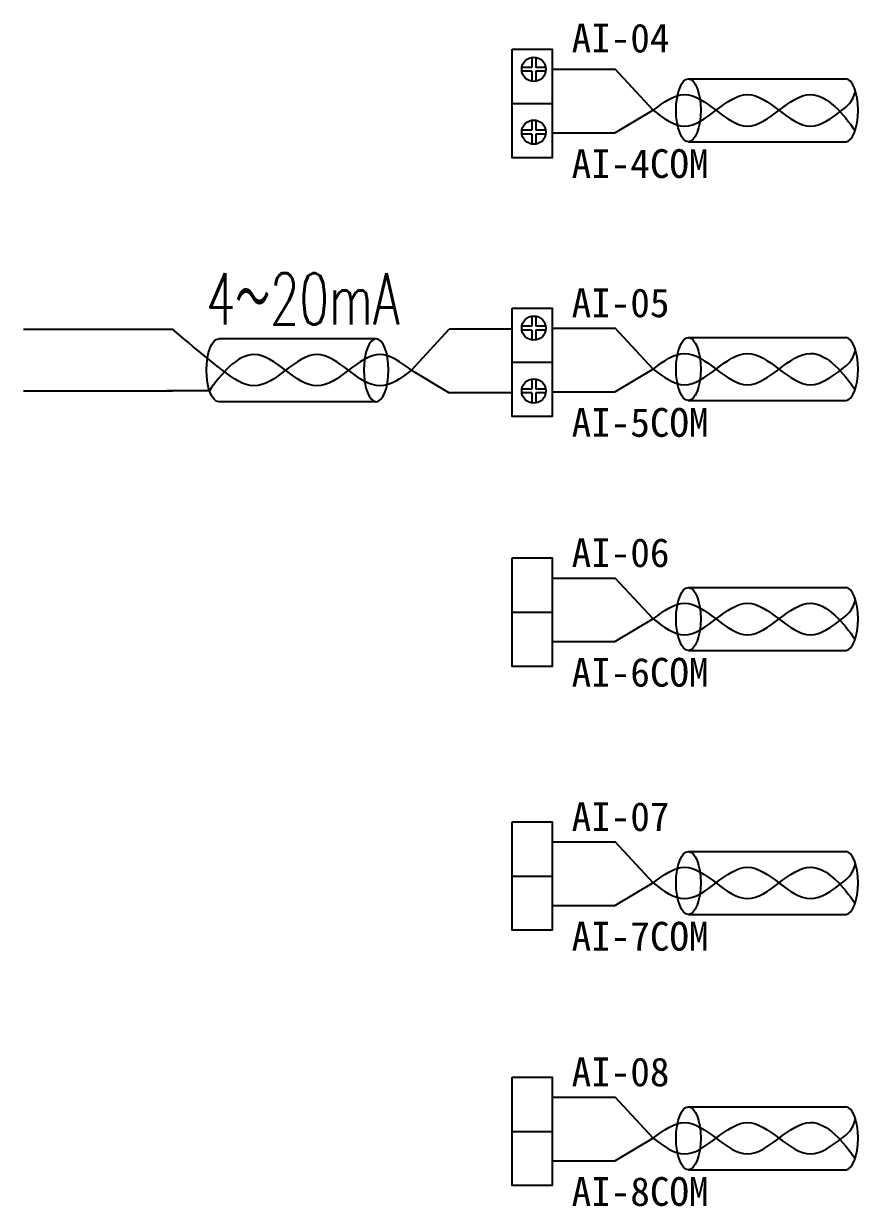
# Model space of a CAD drawing. Header units: millimetres. Extents: x 201 to 11482, y -7821 to 251.
# Drawn here: x 6470.5 to 6567, y -5641.7 to -5503.5 of the extents above; entities that cross this region are included whole.
import ezdxf

# ---------------------------------------------------------------- set-up
doc = ezdxf.new("R2010")
doc.units = ezdxf.units.MM
doc.layers.add('02', color=7, linetype='Continuous')
doc.layers.add('11', color=7, linetype='Continuous')
doc.styles.add('HZ', font='txt', dxfattribs={"width": 0.67, "bigfont": 'hztxt'})

msp = doc.modelspace()

# ---------------------------------------------------------------- linework, layer by layer
for p, q in [((6470.464, -5539.222), (6487.835, -5539.222)), ((6489.153, -5540.319), (6487.835, -5539.222)), ((6470.464, -5546.406), (6487.835, -5546.406))]:
    msp.add_line(p, q)
at = {"layer": '02'}
for p, q in [((6529.841, -5507.466), (6529.841, -5508.64)), ((6530.282, -5507.466), (6530.282, -5508.64)), ((6529.841, -5508.64), (6528.667, -5508.64)), ((6531.456, -5508.64), (6530.282, -5508.64)), ((6543.998, -5513.647), (6539.576, -5508.863)), ((6529.841, -5509.081), (6528.667, -5509.081)), ((6529.841, -5509.081), (6529.841, -5510.255)), ((6531.456, -5509.081), (6530.282, -5509.081)), ((6530.282, -5509.081), (6530.282, -5510.255)), ((6548.119, -5509.97), (6566.504, -5509.97)), ((6543.998, -5513.647), (6539.576, -5516.293)), ((6529.841, -5514.808), (6529.841, -5515.982)), ((6530.282, -5514.808), (6530.282, -5515.982)), ((6529.841, -5515.982), (6528.667, -5515.982)), ((6529.841, -5516.423), (6528.667, -5516.423)), ((6529.841, -5516.423), (6529.841, -5517.597)), ((6531.456, -5515.982), (6530.282, -5515.982)), ((6531.456, -5516.423), (6530.282, -5516.423)), ((6530.282, -5516.423), (6530.282, -5517.597)), ((6548.119, -5517.324), (6566.504, -5517.324)), ((6529.841, -5537.697), (6529.841, -5538.871)), ((6529.841, -5537.697), (6529.841, -5538.871)), ((6530.282, -5537.697), (6530.282, -5538.871)), ((6530.282, -5537.697), (6530.282, -5538.871)), ((6515.768, -5544.008), (6520.19, -5539.224)), ((6515.768, -5544.008), (6520.19, -5539.224)), ((6529.841, -5538.871), (6528.667, -5538.871)), ((6529.841, -5538.871), (6528.667, -5538.871)), ((6529.841, -5539.313), (6528.667, -5539.313)), ((6529.841, -5539.313), (6528.667, -5539.313)), ((6529.841, -5539.313), (6529.841, -5540.487)), ((6529.841, -5539.313), (6529.841, -5540.487)), ((6531.456, -5538.871), (6530.282, -5538.871)), ((6531.456, -5538.871), (6530.282, -5538.871)), ((6531.456, -5539.313), (6530.282, -5539.313)), ((6530.282, -5539.313), (6530.282, -5540.487)), ((6530.282, -5539.313), (6530.282, -5540.487)), ((6531.456, -5539.313), (6530.282, -5539.313)), ((6543.997, -5543.878), (6539.575, -5539.095)), ((6543.997, -5543.878), (6539.575, -5539.095)), ((6543.998, -5543.878), (6539.576, -5539.095)), ((6511.647, -5540.331), (6493.261, -5540.331)), ((6548.119, -5540.201), (6566.504, -5540.201)), ((6515.768, -5544.008), (6520.19, -5546.654)), ((6515.768, -5544.008), (6520.19, -5546.654)), ((6543.997, -5543.878), (6539.575, -5546.525)), ((6543.997, -5543.878), (6539.575, -5546.525)), ((6543.998, -5543.878), (6539.576, -5546.525)), ((6529.841, -5546.213), (6528.667, -5546.213)), ((6529.841, -5546.213), (6528.667, -5546.213)), ((6529.841, -5545.039), (6529.841, -5546.213)), ((6529.841, -5545.039), (6529.841, -5546.213)), ((6530.282, -5545.039), (6530.282, -5546.213)), ((6530.282, -5545.039), (6530.282, -5546.213)), ((6531.456, -5546.213), (6530.282, -5546.213)), ((6531.456, -5546.213), (6530.282, -5546.213)), ((6511.647, -5547.685), (6493.261, -5547.685)), ((6529.841, -5546.654), (6528.667, -5546.654)), ((6529.841, -5546.654), (6528.667, -5546.654)), ((6529.841, -5546.654), (6529.841, -5547.828)), ((6529.841, -5546.654), (6529.841, -5547.828)), ((6531.456, -5546.654), (6530.282, -5546.654)), ((6530.282, -5546.654), (6530.282, -5547.828)), ((6530.282, -5546.654), (6530.282, -5547.828)), ((6531.456, -5546.654), (6530.282, -5546.654)), ((6548.119, -5547.555), (6566.504, -5547.555)), ((6543.997, -5573.062), (6539.575, -5568.278)), ((6543.997, -5573.062), (6539.575, -5568.278)), ((6543.998, -5573.062), (6539.576, -5568.278)), ((6548.119, -5569.385), (6566.504, -5569.385)), ((6543.997, -5573.062), (6539.575, -5575.708)), ((6543.997, -5573.062), (6539.575, -5575.708)), ((6543.998, -5573.062), (6539.576, -5575.708)), ((6548.119, -5576.739), (6566.504, -5576.739)), ((6543.997, -5603.889), (6539.575, -5599.106)), ((6543.997, -5603.889), (6539.575, -5599.106)), ((6543.998, -5603.889), (6539.576, -5599.106)), ((6548.119, -5600.212), (6566.504, -5600.212)), ((6543.997, -5603.889), (6539.575, -5606.536)), ((6543.997, -5603.889), (6539.575, -5606.536)), ((6543.998, -5603.889), (6539.576, -5606.536)), ((6548.119, -5607.566), (6566.504, -5607.566)), ((6543.997, -5633.707), (6539.575, -5628.923)), ((6543.997, -5633.707), (6539.575, -5628.923)), ((6543.998, -5633.707), (6539.576, -5628.923)), ((6548.119, -5630.03), (6566.504, -5630.03)), ((6543.997, -5633.707), (6539.575, -5636.353)), ((6543.997, -5633.707), (6539.575, -5636.353)), ((6543.998, -5633.707), (6539.576, -5636.353)), ((6548.119, -5637.384), (6566.504, -5637.384))]:
    msp.add_line(p, q, dxfattribs=at)
at = {"layer": '02', "lineweight": -2}
for p, q in [((6532.221, -5508.863), (6539.584, -5508.863)), ((6527.545, -5512.851), (6532.221, -5512.851)), ((6532.221, -5516.293), (6539.584, -5516.293)), ((6527.545, -5539.224), (6520.182, -5539.224)), ((6532.221, -5539.095), (6539.584, -5539.095)), ((6532.221, -5539.095), (6539.583, -5539.095)), ((6527.545, -5543.083), (6532.221, -5543.083)), ((6527.545, -5543.083), (6532.221, -5543.083)), ((6527.545, -5546.654), (6520.182, -5546.654)), ((6532.221, -5546.525), (6539.584, -5546.525)), ((6532.221, -5546.525), (6539.583, -5546.525)), ((6532.221, -5568.278), (6539.584, -5568.278)), ((6532.221, -5568.278), (6539.583, -5568.278)), ((6527.545, -5572.266), (6532.221, -5572.266)), ((6527.545, -5572.266), (6532.221, -5572.266)), ((6532.221, -5575.708), (6539.584, -5575.708)), ((6532.221, -5575.708), (6539.583, -5575.708)), ((6532.221, -5599.106), (6539.584, -5599.106)), ((6532.221, -5599.106), (6539.583, -5599.106)), ((6527.545, -5603.094), (6532.221, -5603.094)), ((6527.545, -5603.094), (6532.221, -5603.094)), ((6532.221, -5606.536), (6539.584, -5606.536)), ((6532.221, -5606.536), (6539.583, -5606.536)), ((6532.221, -5628.923), (6539.584, -5628.923)), ((6532.221, -5628.923), (6539.583, -5628.923)), ((6527.545, -5632.911), (6532.221, -5632.911)), ((6527.545, -5632.911), (6532.221, -5632.911)), ((6532.221, -5636.353), (6539.584, -5636.353)), ((6532.221, -5636.353), (6539.583, -5636.353))]:
    msp.add_line(p, q, dxfattribs=at)
at = {"layer": '02', "color": 6, "lineweight": -2}
msp.add_line((6492.169, -5546.399), (6487.147, -5546.399), dxfattribs=at)
at = {"layer": '02', "lineweight": -2}
for points in [[(6527.545, -5506.523), (6532.221, -5506.523), (6532.221, -5519.185), (6527.545, -5519.185)], [(6527.545, -5536.754), (6532.221, -5536.754), (6532.221, -5549.416), (6527.545, -5549.416)], [(6527.545, -5536.754), (6532.221, -5536.754), (6532.221, -5549.416), (6527.545, -5549.416)], [(6527.545, -5565.938), (6532.221, -5565.938), (6532.221, -5578.6), (6527.545, -5578.6)], [(6527.545, -5565.938), (6532.221, -5565.938), (6532.221, -5578.6), (6527.545, -5578.6)], [(6527.545, -5596.765), (6532.221, -5596.765), (6532.221, -5609.427), (6527.545, -5609.427)], [(6527.545, -5596.765), (6532.221, -5596.765), (6532.221, -5609.427), (6527.545, -5609.427)], [(6527.545, -5626.582), (6532.221, -5626.582), (6532.221, -5639.244), (6527.545, -5639.244)], [(6527.545, -5626.582), (6532.221, -5626.582), (6532.221, -5639.244), (6527.545, -5639.244)]]:
    msp.add_lwpolyline(points, close=True, dxfattribs=at)
at = {"layer": '02'}
for centre in [(6530.061, -5508.861), (6530.061, -5516.202), (6530.061, -5539.092), (6530.061, -5539.092), (6530.061, -5546.434), (6530.061, -5546.434)]:
    msp.add_circle(centre, 1.412, dxfattribs=at)
for centre in [(6548.119, -5513.647), (6548.119, -5543.878), (6548.119, -5573.062), (6548.119, -5603.889), (6548.119, -5633.707)]:
    msp.add_ellipse(centre, major_axis=(0, 3.677), ratio=0.3908753, dxfattribs=at)
for centre in [(6566.504, -5513.647), (6566.504, -5543.878), (6566.504, -5573.062), (6566.504, -5603.889), (6566.504, -5633.707)]:
    msp.add_ellipse(centre, major_axis=(0, 3.677), ratio=0.3908753, start_param=3.1415927, end_param=6.2831853, dxfattribs=at)
at = {"layer": '02', "extrusion": (0, 0, -1)}
msp.add_ellipse((6493.261, -5544.008), major_axis=(0, 3.677), ratio=0.3908753, start_param=3.1415927, end_param=6.2831853, dxfattribs=at)
msp.add_ellipse((6511.647, -5544.008), major_axis=(0, 3.677), ratio=0.3908753, dxfattribs=at)
at = {"layer": '02'}
for points, knots in [([(6543.998, -5513.647), (6545.223, -5514.567), (6547.675, -5516.406), (6551.352, -5513.647), (6555.029, -5510.888), (6558.706, -5513.647), (6562.383, -5516.406), (6565.434, -5514.117), (6567.258, -5512.748), (6567.654, -5511.441)], [0, 0, 0, 0, 2.7954019, 5.5908038, 8.3862057, 11.1816075, 13.9770094, 16.7724113, 18.1385703, 18.1385703, 18.1385703, 18.1385703]), ([(6543.998, -5513.647), (6545.223, -5512.727), (6547.675, -5510.888), (6551.352, -5513.647), (6555.029, -5516.406), (6558.706, -5513.647), (6563.115, -5510.339), (6566.298, -5514.153), (6567.596, -5516.038)], [0, 0, 0, 0, 2.7954019, 5.5908038, 8.3862057, 11.1816075, 13.9770094, 18.4411036, 18.4411036, 18.4411036, 18.4411036]), ([(6515.768, -5544.008), (6514.543, -5544.928), (6512.091, -5546.767), (6508.414, -5544.008), (6504.737, -5541.248), (6501.06, -5544.008), (6497.383, -5546.767), (6494.332, -5544.478), (6492.507, -5543.109), (6489.153, -5540.319)], [0, 0, 0, 0, 2.7954019, 5.5908038, 8.3862057, 11.1816075, 13.9770094, 16.7724113, 18.1385703, 18.1385703, 18.1385703, 18.1385703]), ([(6515.768, -5544.008), (6514.543, -5543.088), (6512.091, -5541.248), (6508.414, -5544.008), (6504.737, -5546.767), (6501.06, -5544.008), (6496.651, -5540.699), (6493.468, -5544.514), (6492.169, -5546.399)], [0, 0, 0, 0, 2.7954019, 5.5908038, 8.3862057, 11.1816075, 13.9770094, 18.4411036, 18.4411036, 18.4411036, 18.4411036]), ([(6543.998, -5543.878), (6545.223, -5544.798), (6547.675, -5546.638), (6551.352, -5543.878), (6555.029, -5541.119), (6558.706, -5543.878), (6562.383, -5546.638), (6565.434, -5544.349), (6567.258, -5542.979), (6567.654, -5541.672)], [0, 0, 0, 0, 2.7954019, 5.5908038, 8.3862057, 11.1816075, 13.9770094, 16.7724113, 18.1385703, 18.1385703, 18.1385703, 18.1385703]), ([(6543.998, -5543.878), (6545.223, -5542.959), (6547.675, -5541.119), (6551.352, -5543.878), (6555.029, -5546.638), (6558.706, -5543.878), (6563.115, -5540.57), (6566.298, -5544.384), (6567.596, -5546.27)], [0, 0, 0, 0, 2.7954019, 5.5908038, 8.3862057, 11.1816075, 13.9770094, 18.4411036, 18.4411036, 18.4411036, 18.4411036]), ([(6543.998, -5573.062), (6545.223, -5573.982), (6547.675, -5575.821), (6551.352, -5573.062), (6555.029, -5570.303), (6558.706, -5573.062), (6562.383, -5575.821), (6565.434, -5573.532), (6567.258, -5572.163), (6567.654, -5570.856)], [0, 0, 0, 0, 2.7954019, 5.5908038, 8.3862057, 11.1816075, 13.9770094, 16.7724113, 18.1385703, 18.1385703, 18.1385703, 18.1385703]), ([(6543.998, -5573.062), (6545.223, -5572.142), (6547.675, -5570.303), (6551.352, -5573.062), (6555.029, -5575.821), (6558.706, -5573.062), (6563.115, -5569.754), (6566.298, -5573.568), (6567.596, -5575.453)], [0, 0, 0, 0, 2.7954019, 5.5908038, 8.3862057, 11.1816075, 13.9770094, 18.4411036, 18.4411036, 18.4411036, 18.4411036]), ([(6543.998, -5603.889), (6545.223, -5604.809), (6547.675, -5606.649), (6551.352, -5603.889), (6555.029, -5601.13), (6558.706, -5603.889), (6562.383, -5606.649), (6565.434, -5604.36), (6567.258, -5602.99), (6567.654, -5601.683)], [0, 0, 0, 0, 2.7954019, 5.5908038, 8.3862057, 11.1816075, 13.9770094, 16.7724113, 18.1385703, 18.1385703, 18.1385703, 18.1385703]), ([(6543.998, -5603.889), (6545.223, -5602.97), (6547.675, -5601.13), (6551.352, -5603.889), (6555.029, -5606.649), (6558.706, -5603.889), (6563.115, -5600.581), (6566.298, -5604.395), (6567.596, -5606.281)], [0, 0, 0, 0, 2.7954019, 5.5908038, 8.3862057, 11.1816075, 13.9770094, 18.4411036, 18.4411036, 18.4411036, 18.4411036]), ([(6543.998, -5633.707), (6545.223, -5634.627), (6547.675, -5636.466), (6551.352, -5633.707), (6555.029, -5630.947), (6558.706, -5633.707), (6562.383, -5636.466), (6565.434, -5634.177), (6567.258, -5632.808), (6567.654, -5631.5)], [0, 0, 0, 0, 2.7954019, 5.5908038, 8.3862057, 11.1816075, 13.9770094, 16.7724113, 18.1385703, 18.1385703, 18.1385703, 18.1385703]), ([(6543.998, -5633.707), (6545.223, -5632.787), (6547.675, -5630.947), (6551.352, -5633.707), (6555.029, -5636.466), (6558.706, -5633.707), (6563.115, -5630.398), (6566.298, -5634.213), (6567.596, -5636.098)], [0, 0, 0, 0, 2.7954019, 5.5908038, 8.3862057, 11.1816075, 13.9770094, 18.4411036, 18.4411036, 18.4411036, 18.4411036])]:
    msp.add_open_spline(points, degree=3, knots=knots, dxfattribs=at)

# ---------------------------------------------------------------- texts
at = {"color": 6, "linetype": 'ByBlock', "ltscale": 10, "char_height": 3.36, "width": 0.09421, "attachment_point": 1}
for s, insert in [('AI-04', (6534.48, -5503.528)), ('AI-4COM', (6534.48, -5518.193)), ('AI-05', (6534.48, -5534.453)), ('AI-5COM', (6534.48, -5548.425)), ('AI-06', (6534.48, -5563.637)), ('AI-6COM', (6534.48, -5577.608)), ('AI-07', (6534.48, -5594.464)), ('AI-7COM', (6534.48, -5608.436)), ('AI-08', (6534.48, -5624.282)), ('AI-8COM', (6534.48, -5638.253))]:
    msp.add_mtext(s, dxfattribs=dict(at, insert=insert))
at = {"layer": '11', "color": 4, "style": 'HZ', "width": 0.67}
msp.add_text('4～20mA', height=6, dxfattribs=at).set_placement((6491.769, -5538.68))

doc.saveas('drawing.dxf')
